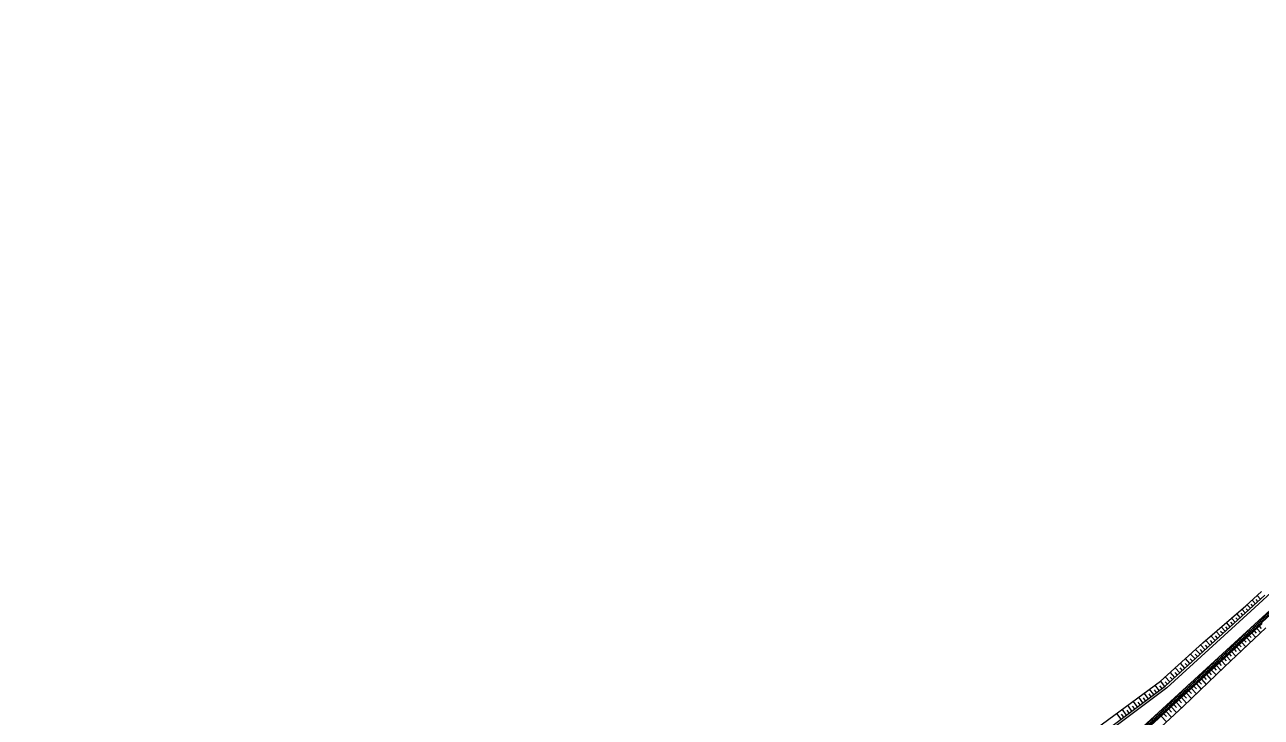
# Model space of a CAD drawing. Header units: metres. Extents: x 2306714 to 2308412, y 453204 to 454783.
# Drawn here: x 2307563 to 2308107, y 454472 to 454776 of the extents above; entities that cross this region are included whole.
import ezdxf

# ---------------------------------------------------------------- set-up
doc = ezdxf.new("R2010")
doc.units = ezdxf.units.M
doc.layers.add('АД_серый', color=250, linetype='Continuous')
doc.layers.add('ГП_АД том 3.2.6', color=250, linetype='Continuous', lineweight=40)

# ---------------------------------------------------------------- blocks, each defined once
blk = doc.blocks.new('АД 3.2.6')
at = {"layer": 'АД_серый'}
h = blk.add_hatch(dxfattribs=at)
h.set_pattern_fill('ANSI37', color=256, scale=0.25)
h.set_pattern_definition([(45, (-2306981.54755, -453219.10406), (-0.56126600757, 0.56126600757), []), (135, (-2306981.54755, -453219.10406), (-0.56126600757, -0.56126600757), [])])
edge = h.paths.add_edge_path()
edge.add_line((1447.45, 1552.31), (1448.99, 1553.5))
edge.add_line((1448.99, 1553.5), (1448.07, 1554.68))
edge.add_line((1448.07, 1554.68), (1446.52, 1553.48))
edge.add_arc((1539.26, 1427.4), 156.52, 126.3388, 128.5977)
edge.add_line((1441.62, 1549.73), (1440.29, 1548.66))
edge.add_line((1440.29, 1548.66), (1432.44, 1542.43))
edge.add_line((1432.44, 1542.43), (1424.53, 1535.68))
edge.add_line((1424.53, 1535.68), (1399.62, 1514.54))
edge.add_line((1399.62, 1514.54), (1338.63, 1462.78))
edge.add_line((1338.63, 1462.78), (1277.63, 1411.02))
edge.add_arc((2570.05, -111.7), 1997.25, 130.3233, 132.47511)
edge.add_line((1221.37, 1361.42), (1158.76, 1304.09))
edge.add_line((1158.76, 1304.09), (1121.88, 1270.33))
edge.add_line((1121.88, 1270.33), (1072.46, 1225.09))
edge.add_line((1072.46, 1225.09), (1074.58, 1224.99))
edge.add_line((1074.58, 1224.99), (1122.89, 1269.22))
edge.add_line((1122.89, 1269.22), (1159.77, 1302.99))
edge.add_line((1159.77, 1302.99), (1222.38, 1360.31))
edge.add_arc((2570.05, -111.7), 1995.75, 130.3233, 132.47511, ccw=False)
edge.add_line((1278.6, 1409.87), (1339.6, 1461.64))
edge.add_line((1339.6, 1461.64), (1344.16, 1465.5))
edge.add_arc((1344.22, 1459.65), 5.85, 90.6321, 130.32)
edge.add_line((1340.44, 1464.11), (1340.34, 1464.23))
edge.add_line((1340.34, 1464.23), (1353.28, 1475.21))
edge.add_line((1353.28, 1475.21), (1353.37, 1475.08))
edge.add_arc((1356.86, 1470.31), 5.91, 126.2337, 169.9147)
edge.add_line((1351.04, 1471.35), (1383.52, 1498.91))
edge.add_arc((1383.58, 1493.06), 5.85, 90.6048, 130.32)
edge.add_line((1379.79, 1497.52), (1379.7, 1497.63))
edge.add_line((1379.7, 1497.63), (1392.28, 1508.31))
edge.add_line((1392.28, 1508.31), (1392.37, 1508.2))
edge.add_arc((1396.16, 1503.74), 5.85, 130.32, 170.0351)
edge.add_line((1390.4, 1504.75), (1400.59, 1513.4))
edge.add_line((1400.59, 1513.4), (1433.38, 1541.22))
edge.add_line((1433.38, 1541.22), (1441.27, 1547.53))
edge.add_line((1441.27, 1547.53), (1442.57, 1548.57))
edge.add_arc((1539.19, 1427.5), 154.9, 126.3155, 128.5929, ccw=False)
for p, q in [((1144.58, 1299.93, 144.46), (1143.11, 1301.54, 144.46)), ((1145.69, 1300.94, 144.46), (1144.96, 1301.74, 144.46)), ((1146.8, 1301.95, 144.46), (1145.34, 1303.54, 144.46)), ((1137.94, 1293.85, 144.46), (1136.35, 1295.59, 144.46)), ((1139.05, 1294.86, 144.46), (1138.27, 1295.72, 144.46)), ((1140.16, 1295.88, 144.46), (1138.61, 1297.56, 144.46)), ((1141.26, 1296.89, 144.46), (1140.51, 1297.72, 144.46)), ((1142.37, 1297.9, 144.46), (1140.87, 1299.54, 144.46)), ((1143.48, 1298.91, 144.46), (1142.73, 1299.73, 144.46)), ((1131.31, 1287.77, 144.46), (1129.55, 1289.69, 144.46)), ((1132.41, 1288.79, 144.46), (1131.55, 1289.73, 144.46)), ((1133.52, 1289.8, 144.46), (1131.82, 1291.66, 144.46)), ((1134.63, 1290.81, 144.46), (1133.79, 1291.73, 144.46)), ((1135.73, 1291.82, 144.46), (1134.08, 1293.63, 144.46)), ((1136.84, 1292.84, 144.46), (1136.03, 1293.72, 144.46)), ((1146.31, 1289.99, 149.18), (1147.16, 1289.06, 149.18)), ((1124.67, 1281.7, 144.46), (1122.75, 1283.79, 144.46)), ((1125.77, 1282.71, 144.46), (1124.83, 1283.74, 144.46)), ((1126.88, 1283.72, 144.46), (1125.02, 1285.76, 144.46)), ((1127.99, 1284.73, 144.46), (1127.07, 1285.74, 144.46)), ((1129.09, 1285.75, 144.46), (1127.28, 1287.72, 144.46)), ((1130.2, 1286.76, 144.46), (1129.31, 1287.73, 144.46)), ((1139.68, 1283.91, 149.18), (1140.57, 1282.94, 149.18)), ((1140.78, 1284.92, 149.18), (1142.55, 1282.99, 149.18)), ((1141.89, 1285.94, 149.18), (1142.76, 1284.98, 149.18)), ((1143, 1286.95, 149.18), (1144.73, 1285.05, 149.18)), ((1144.1, 1287.96, 149.18), (1144.96, 1287.02, 149.18)), ((1145.21, 1288.97, 149.18), (1146.92, 1287.11, 149.18)), ((1120.24, 1277.65, 144.46), (1118.27, 1279.79, 144.46)), ((1121.35, 1278.66, 144.46), (1120.37, 1279.73, 144.46)), ((1122.45, 1279.67, 144.46), (1120.5, 1281.8, 144.46)), ((1123.56, 1280.68, 144.46), (1122.59, 1281.75, 144.46)), ((1134.14, 1278.85, 149.18), (1136, 1276.82, 149.18)), ((1135.25, 1279.86, 149.18), (1136.17, 1278.85, 149.18)), ((1136.36, 1280.87, 149.18), (1138.18, 1278.88, 149.18)), ((1137.46, 1281.88, 149.18), (1138.37, 1280.9, 149.18)), ((1138.57, 1282.9, 149.18), (1140.36, 1280.94, 149.18)), ((1113.6, 1271.57, 144.46), (1111.59, 1273.76, 144.46)), ((1114.71, 1272.58, 144.46), (1113.71, 1273.68, 144.46)), ((1115.81, 1273.59, 144.46), (1113.82, 1275.77, 144.46)), ((1116.92, 1274.61, 144.46), (1115.93, 1275.69, 144.46)), ((1118.03, 1275.62, 144.46), (1116.05, 1277.78, 144.46)), ((1119.13, 1276.63, 144.46), (1118.15, 1277.71, 144.46)), ((1127.51, 1272.77, 149.18), (1129.45, 1270.64, 149.18)), ((1128.61, 1273.78, 149.18), (1129.58, 1272.73, 149.18)), ((1129.72, 1274.79, 149.18), (1131.63, 1272.71, 149.18)), ((1130.83, 1275.81, 149.18), (1131.77, 1274.77, 149.18)), ((1131.93, 1276.82, 149.18), (1133.81, 1274.77, 149.18)), ((1133.04, 1277.83, 149.18), (1133.97, 1276.81, 149.18)), ((1106.96, 1265.49, 144.46), (1104.91, 1267.73, 144.46)), ((1108.07, 1266.51, 144.46), (1107.05, 1267.62, 144.46)), ((1109.18, 1267.52, 144.46), (1107.14, 1269.74, 144.46)), ((1110.28, 1268.53, 144.46), (1109.27, 1269.64, 144.46)), ((1111.39, 1269.54, 144.46), (1109.37, 1271.75, 144.46)), ((1112.49, 1270.56, 144.46), (1111.49, 1271.66, 144.46)), ((1121.97, 1267.7, 149.18), (1123, 1266.58, 149.18)), ((1123.08, 1268.72, 149.18), (1125.12, 1266.49, 149.18)), ((1124.19, 1269.73, 149.18), (1125.19, 1268.63, 149.18)), ((1125.29, 1270.74, 149.18), (1127.29, 1268.57, 149.18)), ((1126.4, 1271.75, 149.18), (1127.39, 1270.68, 149.18)), ((1099.93, 1259.9, 144.46), (1098.08, 1262.36, 144.46)), ((1101.13, 1260.79, 144.46), (1100.21, 1262.02, 144.46)), ((1102.33, 1261.69, 144.46), (1100.5, 1264.14, 144.46)), ((1103.53, 1262.59, 144.46), (1102.62, 1263.81, 144.46)), ((1104.73, 1263.49, 144.46), (1102.91, 1265.92, 144.46)), ((1105.86, 1264.48, 144.46), (1104.83, 1265.6, 144.46)), ((1116.44, 1262.64, 149.18), (1118.61, 1260.27, 149.18)), ((1117.55, 1263.65, 149.18), (1118.62, 1262.48, 149.18)), ((1118.66, 1264.66, 149.18), (1120.78, 1262.35, 149.18)), ((1119.76, 1265.68, 149.18), (1120.81, 1264.53, 149.18)), ((1120.87, 1266.69, 149.18), (1122.95, 1264.42, 149.18)), ((1092.72, 1254.51, 144.46), (1090.84, 1257.02, 144.46)), ((1093.92, 1255.41, 144.46), (1092.98, 1256.66, 144.46)), ((1095.12, 1256.3, 144.46), (1093.25, 1258.8, 144.46)), ((1096.32, 1257.2, 144.46), (1095.39, 1258.45, 144.46)), ((1097.52, 1258.1, 144.46), (1095.67, 1260.58, 144.46)), ((1098.72, 1259, 144.46), (1097.8, 1260.24, 144.46)), ((1109.8, 1256.56, 149.18), (1112.09, 1254.07, 149.18)), ((1110.91, 1257.57, 149.18), (1112.05, 1256.33, 149.18)), ((1112.02, 1258.59, 149.18), (1114.27, 1256.13, 149.18)), ((1113.12, 1259.6, 149.18), (1114.24, 1258.38, 149.18)), ((1114.23, 1260.61, 149.18), (1116.44, 1258.2, 149.18)), ((1115.34, 1261.63, 149.18), (1116.43, 1260.43, 149.18)), ((1085.51, 1249.12, 144.46), (1083.59, 1251.68, 144.46)), ((1086.71, 1250.02, 144.46), (1085.75, 1251.3, 144.46)), ((1087.91, 1250.92, 144.46), (1086.01, 1253.46, 144.46)), ((1089.11, 1251.81, 144.46), (1088.16, 1253.08, 144.46)), ((1090.31, 1252.71, 144.46), (1088.42, 1255.24, 144.46)), ((1091.52, 1253.61, 144.46), (1090.57, 1254.87, 144.46)), ((1104.27, 1251.5, 149.18), (1105.43, 1250.24, 149.18)), ((1105.38, 1252.51, 149.18), (1107.68, 1249.99, 149.18)), ((1106.49, 1253.52, 149.18), (1107.63, 1252.27, 149.18)), ((1107.59, 1254.54, 149.18), (1109.88, 1252.03, 149.18)), ((1108.7, 1255.55, 149.18), (1109.84, 1254.3, 149.18)), ((1103.17, 1250.48, 149.18), (1105.48, 1247.96, 149.18))]:
    blk.add_line(p, q, dxfattribs=at)
blk.add_lwpolyline([(1155.02, 1308.13), (1142.51, 1296.67), (1105.62, 1262.91), (1078.63, 1242.73), (1077.45, 1241.85), (1066.39, 1231.72), (1055.33, 1221.59), (1048.63, 1214.1), (1047.29, 1212.6), (1031.87, 1195.38), (736.84, 925.27), (717.75, 911.01), (708.67, 904.22), (686.54, 883.96), (663.09, 857.75), (539, 744.14)], dxfattribs=at)
blk.add_lwpolyline([(59.06, 297.28), (1052.55, 1206.85), (1054.03, 1208.2), (1057.4, 1204.52), (1064.78, 1211.27), (1075.84, 1221.4), (1072.46, 1225.09), (1073.94, 1226.44), (1221.37, 1361.42, -0.009404), (1277.72, 1411.09), (1417.2, 1529.46), (1424.53, 1535.68, 0.001297), (1432.44, 1542.43, 0.001252), (1440.29, 1548.66), (1441.58, 1549.7), (1441.62, 1549.73, -0.009857), (1446.52, 1553.48), (1448.07, 1554.68)], format="xyb", dxfattribs=at)
at = {"layer": 'АД_серый', "flags": 128}
blk.add_lwpolyline([(1344.16, 1465.5), (1278.69, 1409.95, 0.009404), (1222.38, 1360.31), (1074.58, 1224.99), (1077.96, 1221.31), (1065.79, 1210.16), (1057.31, 1202.4), (1053.93, 1206.09), (60.07, 296.18, 0.03779), (-4.06, 227.87), (-26.79, 199.67, -0.037789), (-91.8, 130.43), (-211.22, 21.1), (-212.23, 22.21)], format="xyb", dxfattribs=at)
at = {"layer": 'АД_серый', "linetype": 'Continuous', "flags": 128}
for points in [[(1084.88, 1233.74), (1110.69, 1257.38), (1129.13, 1274.26), (1147.57, 1291.14)], [(1074.55, 1245.02), (1102.89, 1265.9), (1121.44, 1282.66), (1140.33, 1299.05), (1147.25, 1305.25)], [(1076.78, 1242.59), (1104.95, 1263.65), (1123.39, 1280.53), (1141.83, 1297.41), (1148.69, 1303.68)], [(1087.27, 1231.13), (1112.97, 1254.89), (1131.05, 1272.16), (1149.25, 1289.31)]]:
    blk.add_lwpolyline(points, dxfattribs=at)

msp = doc.modelspace()

# ---------------------------------------------------------------- block references
at = {"layer": 'ГП_АД том 3.2.6'}
msp.add_blockref('АД 3.2.6', (2306959.994, 453221.76), dxfattribs=at)

doc.saveas('drawing.dxf')
